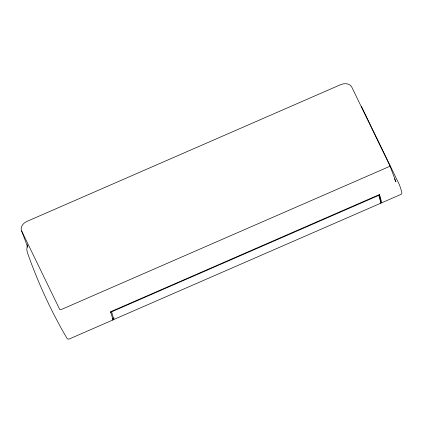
<?xml version="1.0" encoding="UTF-8"?>
<svg xmlns="http://www.w3.org/2000/svg" width="423" height="423" viewBox="0 0 423 423"><rect width="100%" height="100%" fill="white"/><g stroke="black" fill="none" stroke-linecap="round" stroke-linejoin="round"><path stroke-width="0.63" d="M27.289 244.679L26.823 249.739L27.284 252.224C37.763 282.22 51.162 311.444 67.268 338.802L68.838 339.172L113.015 319.915L110.652 311.735L379.468 194.559L381.832 202.744L381.43 202.834L380.557 201.829L379.468 194.559M389.832 165.573L389.35 166.519L60.785 309.736L59.717 309.467L21.636 230.953A8.899 6.625 -20.7 0 1 26.892 221.43L340.7 84.642A8.899 6.625 -20.7 0 1 351.751 87.059L389.832 165.573L395.944 181.784L394.511 178.834M112.952 318.477L114.162 317.948M113.856 318.223L112.645 318.752L113.427 319.651L381.017 203.098L378.807 195.352L111.619 311.814L113.829 319.561M381.832 202.744L401.395 194.215L401.85 193.047L401.691 191.709L399.55 185.068L361.469 106.559M380.615 203.188L381.017 203.098M112.613 320.005L113.015 319.915M21.636 230.953L27.749 247.164L27.405 245.298M110.652 311.735L110.837 312.946"/></g></svg>
